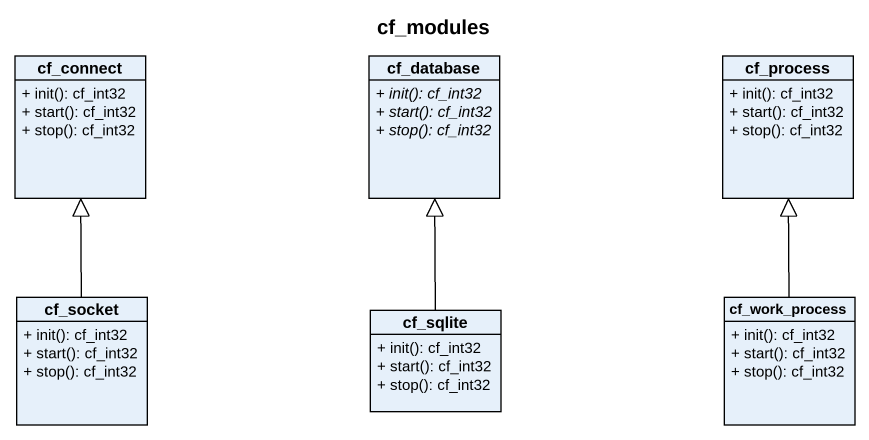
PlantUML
@startuml
title cf_modules
hide circle
hide empty members
skinparam classAttributeIconSize 0
class cf_connect {
  + init(): cf_int32
  + start(): cf_int32
  + stop(): cf_int32
}
class cf_database {
  {abstract} + init(): cf_int32
  {abstract} + start(): cf_int32
  {abstract} + stop(): cf_int32
}
class cf_process {
  + init(): cf_int32
  + start(): cf_int32
  + stop(): cf_int32
}
class cf_socket {
  + init(): cf_int32
  + start(): cf_int32
  + stop(): cf_int32
}
class cf_sqlite {
  + init(): cf_int32
  + start(): cf_int32
  + stop(): cf_int32
}
class cf_work_process {
  + init(): cf_int32
  + start(): cf_int32
  + stop(): cf_int32
}
cf_socket -up-|> cf_connect
cf_sqlite -up-|> cf_database
cf_work_process -up-|> cf_process
@enduml
